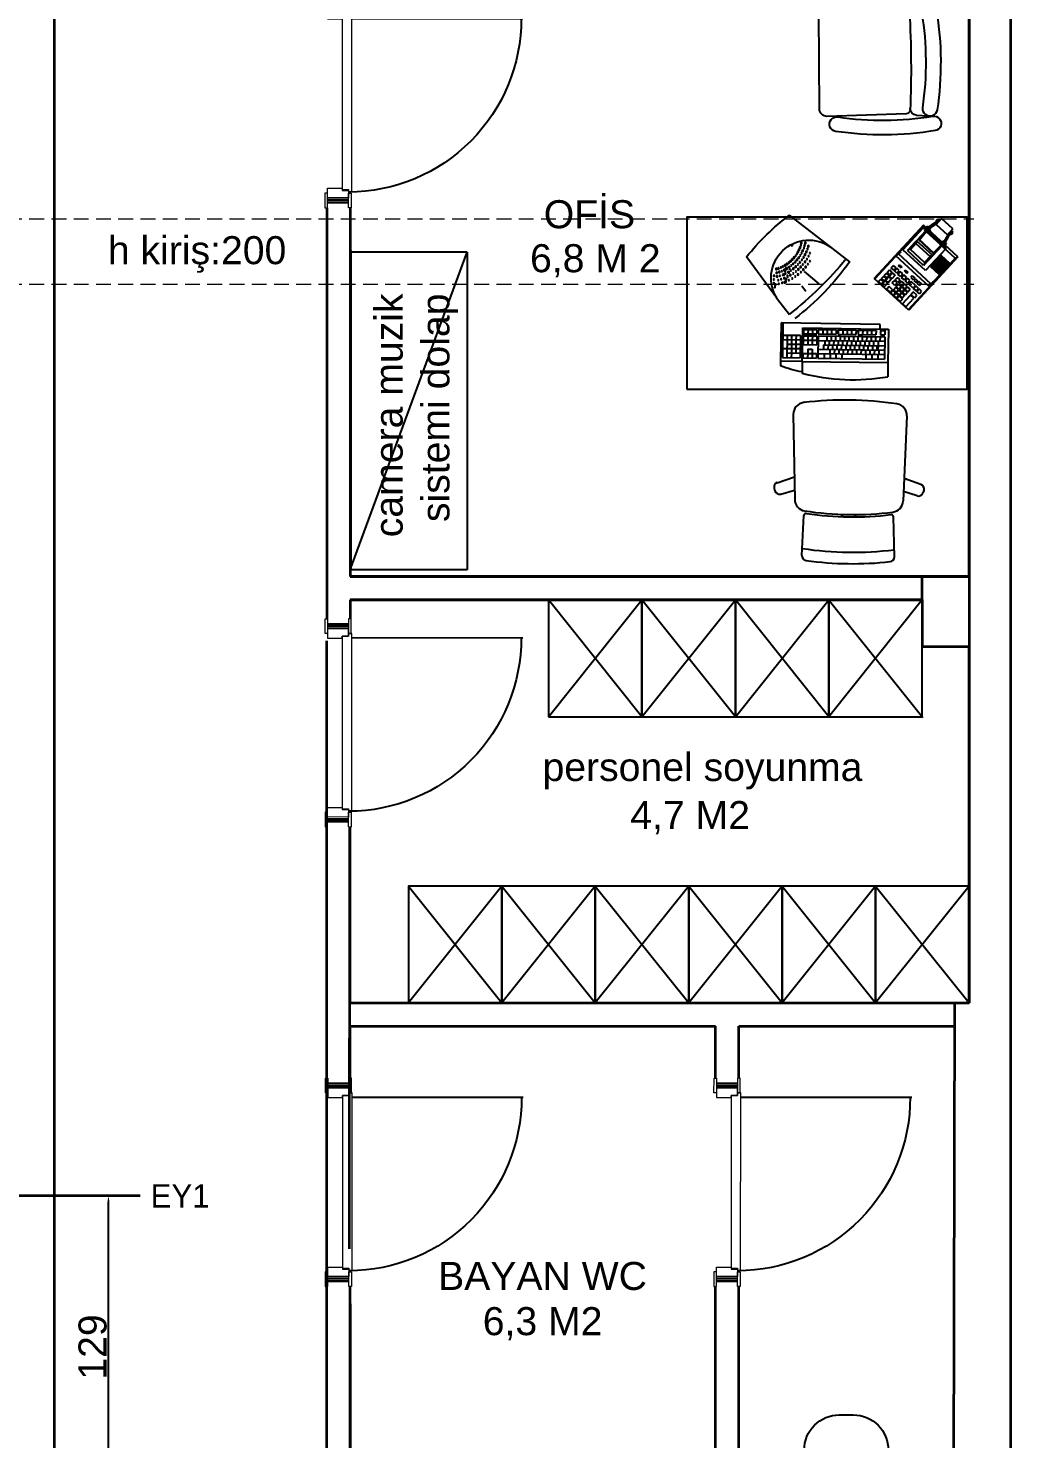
# Model space of a CAD drawing. Header units: millimetres. Extents: x 30084 to 42641, y -1284 to 1636.
# Drawn here: x 36261 to 36681, y -264 to 339 of the extents above; entities that cross this region are included whole.
import ezdxf
from ezdxf.enums import TextEntityAlignment as Align

# ---------------------------------------------------------------- set-up
doc = ezdxf.new("R2010")
doc.units = ezdxf.units.MM
for name, pattern in [('CENTER2', [28.575, 19.05, -3.175, 3.175, -3.175]), ('DASHED', [19.05, 12.7, -6.35]), ('DASHED2', [9.525, 6.35, -3.175])]:
    doc.linetypes.add(name, pattern=pattern)
for name, color, linetype, lineweight in [('1-kutu profil', 5, 'Continuous', 0), ('b_mob kesit', 14, 'Continuous', 30), ('ELK', 1, 'Continuous', 35), ('no3_duvar mevcut', 4, 'Continuous', 35), ('no3_kiriş izdüşüm', 172, 'DASHED', 15), ('T_alcipan', 32, 'Continuous', 15), ('t_görünüş', 45, 'Continuous', 25), ('t_tarama', 252, 'Continuous', 25), ('t_tefris', 38, 'Continuous', 25), ('t_tefris ince', 34, 'Continuous', 15), ('t_ölçü', 40, 'Continuous', 25)]:
    doc.layers.add(name, color=color, linetype=linetype, lineweight=lineweight)
doc.layers.add('t_tefriş', color=206, linetype='Continuous')
doc.layers.add('TEMEL', color=2, linetype='Continuous')
doc.layers.add('Y-MEVCUT AGACLAR', color=251, linetype='CENTER2', lineweight=15, plot=False)
doc.styles.add('20', font='GOTHIC.TTF', dxfattribs={"height": 10})
doc.styles.get("Standard").update_dxf_attribs({"font": 'arial.ttf'})
doc.dimstyles.new('ISO-25', dxfattribs={"dimtxt": 12, "dimasz": 2.5, "dimexe": 1.25, "dimexo": 0.625, "dimtad": 1, "dimdec": 0, "dimtxsty": 'Standard', "dimcen": 2.5, "dimadec": 0, "dimazin": 0, "dimtfac": 1, "dimtdec": 0, "dimtmove": 0, "dimatfit": 3, "dimfxl": 1, "dimarcsym": 0})

# ---------------------------------------------------------------- blocks, each defined once
blk = doc.blocks.new('llllll')
at = {"layer": 'b_mob kesit'}
for p, q in [((7243.72, -4371.36), (7234.82, -4366.8)), ((7243.17, -4372.43), (7234.27, -4367.87)), ((7200.82, -4454.96), (7191.92, -4450.39)), ((7201.37, -4453.89), (7192.47, -4449.32))]:
    blk.add_line(p, q, dxfattribs=at)
at = {"layer": 'T_alcipan'}
blk.add_line((7201.37, -4453.89), (7192.47, -4449.32), dxfattribs=at)
at = {"layer": 't_tarama'}
blk.add_line((7205.1, -4449.9), (7277.48, -4487.04), dxfattribs=at)
blk.add_arc((7203.73, -4448.86), 82.29, 332.62671, 62.70128, dxfattribs=at)
at = {"layer": 't_tefris ince'}
for points in [[(7232.79, -4370.76), (7231.72, -4370.21), (7234.92, -4363.98), (7235.99, -4364.53)], [(7241.69, -4375.32), (7242.75, -4375.87), (7245.95, -4369.64), (7244.88, -4369.1)], [(7193.95, -4446.43), (7192.88, -4445.88), (7189.69, -4452.11), (7190.76, -4452.66)], [(7202.85, -4451), (7203.92, -4451.55), (7200.72, -4457.77), (7199.65, -4457.23)]]:
    blk.add_lwpolyline(points, close=True, dxfattribs=at)
for points in [[(7233.82, -4368.76), (7231.76, -4372.76), (7237.99, -4375.96), (7238.45, -4375.07), (7241.12, -4376.44), (7242.71, -4373.32), (7233.82, -4368.76)], [(7204.18, -4451.68), (7202.85, -4451), (7203.42, -4449.89), (7200.75, -4448.52), (7238.26, -4375.42)], [(7237.9, -4376.13), (7238.26, -4375.42), (7240.93, -4376.79), (7241.39, -4375.9), (7242.72, -4376.59), (7204.18, -4451.68), (7204.18, -4451.68)], [(7192.93, -4448.43), (7194.98, -4444.43), (7201.21, -4447.63), (7200.75, -4448.52), (7203.42, -4449.89), (7201.82, -4453), (7192.93, -4448.43)]]:
    blk.add_lwpolyline(points, dxfattribs=at)
blk = doc.blocks.new('A$C4380156F')
for p, q in [((85.7, 195), (74.2, 200)), ((74.2, 200), (74.2, 0)), ((74.2, 200), (384.7, 200)), ((79.9, 197.5), (384.7, 197.5)), ((85.7, 195), (85.7, 106)), ((85.7, 195), (120.4, 195)), ((114.3, 197.5), (180.3, 197.5)), ((116.8, 195.6), (114.3, 197.5)), ((116, 196.2), (119, 196.2)), ((119.8, 195.6), (117.3, 197.5)), ((117.6, 194), (117.6, 143)), ((120.6, 194), (120.6, 143)), ((123.8, 195.6), (121.3, 197.5)), ((123, 196.2), (126, 196.2)), ((126.8, 195.6), (124.3, 197.5)), ((124.4, 195), (127.4, 195)), ((124.6, 194), (124.6, 143)), ((127.6, 194), (127.6, 143)), ((130.8, 195.6), (128.3, 197.5)), ((130, 196.2), (133, 196.2)), ((133.8, 195.6), (131.3, 197.5)), ((131.4, 195), (134.4, 195)), ((131.6, 194), (131.6, 143)), ((134.6, 194), (134.6, 143)), ((137.8, 195.6), (135.3, 197.5)), ((137, 196.2), (140, 196.2)), ((140.8, 195.6), (138.3, 197.5)), ((138.4, 195), (141.4, 195)), ((138.6, 194), (138.6, 143)), ((141.6, 194), (141.6, 143)), ((144.8, 195.6), (142.3, 197.5)), ((144, 196.2), (147, 196.2)), ((147.8, 195.6), (145.3, 197.5)), ((145.4, 195), (148.4, 195)), ((145.6, 194), (145.6, 143)), ((148.6, 194), (148.6, 143)), ((151.8, 195.6), (149.3, 197.5)), ((151, 196.2), (154, 196.2)), ((154.8, 195.6), (152.3, 197.5)), ((152.4, 195), (155.4, 195)), ((152.6, 194), (152.6, 143)), ((155.6, 194), (155.6, 143)), ((158.8, 195.6), (156.3, 197.5)), ((158, 196.2), (161, 196.2)), ((161.8, 195.6), (159.3, 197.5)), ((159.4, 195), (162.4, 195)), ((159.6, 194), (159.6, 143)), ((162.6, 194), (162.6, 143)), ((165.8, 195.6), (163.3, 197.5)), ((165, 196.2), (168, 196.2)), ((168.8, 195.6), (166.3, 197.5)), ((166.4, 195), (169.4, 195)), ((166.6, 194), (166.6, 143)), ((169.6, 194), (169.6, 143)), ((172.8, 195.6), (170.3, 197.5)), ((172, 196.2), (175, 196.2)), ((175.8, 195.6), (173.3, 197.5)), ((173.4, 195), (176.4, 195)), ((173.6, 194), (173.6, 143)), ((176.6, 194), (176.6, 143)), ((179.8, 195.6), (177.3, 197.5)), ((179, 196.2), (182, 196.2)), ((182.8, 195.6), (180.3, 197.5)), ((180.4, 195), (223.7, 195)), ((180.6, 194), (180.6, 143)), ((183.6, 194), (183.6, 143)), ((223.7, 195), (220.6, 197.5)), ((223.7, 195), (236.7, 195)), ((236.7, 195), (250.7, 197.5)), ((236.7, 195), (236.7, 5)), ((250.7, 197.5), (250.7, 2.5)), ((287.3, 185.5), (287.3, 170.5)), ((302.1, 185.3), (287.3, 185.3)), ((302.1, 185.5), (302.1, 170.5)), ((328.7, 181.5), (313.9, 181.5)), ((313.9, 181.5), (313.9, 161.5)), ((328.7, 181.5), (328.7, 161.5)), ((381.9, 181.5), (331.6, 181.5)), ((331.6, 181.5), (331.6, 161.5)), ((381.9, 181.5), (381.9, 161.5)), ((384.7, 200), (384.7, 0)), ((74.2, 126.3), (66.9, 126.3)), ((66.9, 119.3), (66.9, 126.3)), ((71.2, 119.3), (71.2, 126.3)), ((79.9, 138.3), (79.9, 6.3)), ((85.7, 138.3), (79.9, 138.3)), ((85.7, 138.3), (210.7, 138.3)), ((117.6, 143), (120.6, 143)), ((124.6, 143), (127.6, 143)), ((131.6, 143), (134.6, 143)), ((138.6, 143), (141.6, 143)), ((145.6, 143), (148.6, 143)), ((152.6, 143), (155.6, 143)), ((159.6, 143), (162.6, 143)), ((166.6, 143), (169.6, 143)), ((173.6, 143), (176.6, 143)), ((180.6, 143), (183.6, 143)), ((210.7, 138.3), (210.7, 6.3)), ((266.1, 162.5), (276.1, 162.5)), ((266.1, 147.5), (266.1, 162.5)), ((266.1, 147.5), (276.1, 147.5)), ((266.1, 144.5), (276.1, 144.5)), ((266.1, 129.5), (266.1, 144.5)), ((266.1, 129.5), (276.1, 129.5)), ((266.1, 126.5), (276.1, 126.5)), ((266.1, 111.5), (266.1, 126.5)), ((276.1, 147.5), (276.1, 162.5)), ((276.1, 129.5), (276.1, 144.5)), ((276.1, 111.5), (276.1, 126.5)), ((302.1, 170.5), (287.3, 170.5)), ((302.1, 167.5), (287.3, 167.5)), ((287.3, 167.5), (287.3, 152.5)), ((302.1, 152.5), (287.3, 152.5)), ((302.1, 149.5), (287.3, 149.5)), ((287.3, 149.5), (287.3, 124.9)), ((302.1, 124.9), (287.3, 124.9)), ((302.1, 167.5), (302.1, 152.5)), ((302.1, 149.5), (302.1, 124.9)), ((328.7, 161.5), (313.9, 161.5)), ((328.7, 143.5), (313.9, 143.5)), ((313.9, 143.5), (313.9, 128.5)), ((328.7, 128.5), (313.9, 128.5)), ((328.7, 125.5), (313.9, 125.5)), ((313.9, 125.5), (313.9, 110.5)), ((328.7, 143.5), (328.7, 128.5)), ((328.7, 125.5), (328.7, 110.5)), ((381.9, 161.5), (331.6, 161.5)), ((331.6, 143.5), (331.6, 128.5)), ((346.4, 143.5), (331.6, 143.5)), ((346.4, 128.5), (331.6, 128.5)), ((346.4, 125.5), (331.6, 125.5)), ((331.6, 125.5), (331.6, 110.5)), ((346.4, 143.5), (346.4, 128.5)), ((346.4, 125.5), (346.4, 110.5)), ((349.4, 143.5), (349.4, 128.5)), ((364.1, 143.5), (349.4, 143.5)), ((364.1, 128.5), (349.4, 128.5)), ((364.1, 125.5), (349.4, 125.5)), ((349.4, 125.5), (349.4, 110.5)), ((364.1, 143.5), (364.1, 128.5)), ((364.1, 125.5), (364.1, 110.5)), ((367.1, 148.5), (381.9, 148.5)), ((367.1, 148.5), (367.1, 128.5)), ((381.9, 128.5), (367.1, 128.5)), ((381.9, 125.5), (367.1, 125.5)), ((367.1, 125.5), (367.1, 110.5)), ((381.9, 148.5), (381.9, 128.5)), ((381.9, 125.5), (381.9, 110.5)), ((0, 103.3), (0, 37.3)), ((0, 103.3), (17.7, 103.3)), ((31.9, 111.3), (9.2, 111.3)), ((9.2, 105.3), (9.2, 111.3)), ((32.6, 105.3), (9.2, 105.3)), ((11.7, 103.3), (11.7, 105.3)), ((14.7, 114.8), (22.6, 114.8)), ((14.7, 113.3), (14.7, 114.8)), ((14.7, 113.3), (22.6, 113.3)), ((35.3, 103.3), (17.7, 103.3)), ((20.6, 113.3), (20.6, 111.3)), ((22.6, 114.8), (25.5, 111.3)), ((22.6, 113.3), (22.6, 111.3)), ((23.7, 103.3), (23.7, 105.3)), ((66.2, 119.3), (31.9, 111.3)), ((66.9, 113.3), (32.6, 105.3)), ((35.3, 37.3), (35.3, 103.3)), ((74.2, 119.3), (66.2, 119.3)), ((74.2, 113.3), (66.9, 113.3)), ((66.9, 106.3), (66.9, 113.3)), ((74.2, 106.3), (66.9, 106.3)), ((71.2, 106.3), (71.2, 113.3)), ((82.8, 28.3), (82.8, 112.3)), ((85.7, 117.3), (83, 112.6)), ((85.7, 117.3), (200.7, 117.3)), ((85.7, 114.3), (85.7, 26.3)), ((131.7, 111.3), (85.7, 114.3)), ((131.7, 117.3), (131.7, 23.3)), ((133.7, 117.3), (133.7, 23.3)), ((143.1, 117.3), (143.1, 23.3)), ((146.7, 115.3), (143.2, 117.3)), ((153.7, 117.3), (146.7, 115.3)), ((146.7, 111.3), (146.7, 115.3)), ((153.7, 111.3), (146.7, 111.3)), ((153.7, 117.3), (188.7, 114.3)), ((153.7, 117.3), (153.7, 111.3)), ((153.7, 111.3), (188.7, 111.3)), ((153.7, 29.3), (153.7, 111.3)), ((188.7, 114.3), (200.7, 117.3)), ((188.7, 111.3), (188.7, 114.3)), ((188.7, 111.3), (188.7, 29.3)), ((200.7, 117.3), (200.7, 23.3)), ((266.1, 111.5), (276.1, 111.5)), ((268.6, 72.5), (268.6, 87.5)), ((268.6, 87.5), (273.6, 87.5)), ((273.6, 72.5), (268.6, 72.5)), ((269.3, 76.7), (269.3, 86.7)), ((269.3, 86.7), (272.8, 86.7)), ((272.8, 76.7), (269.3, 76.7)), ((272.8, 86.7), (272.8, 76.7)), ((273.6, 87.5), (273.6, 72.5)), ((302.1, 117.9), (287.3, 117.9)), ((287.3, 117.9), (287.3, 102.9)), ((302.1, 102.9), (287.3, 102.9)), ((302.1, 97.1), (287.3, 97.1)), ((287.3, 97.1), (287.3, 82.1)), ((302.1, 82.1), (287.3, 82.1)), ((302.1, 76.3), (287.3, 76.3)), ((287.3, 76.3), (287.3, 61.3)), ((302.1, 61.3), (287.3, 61.3)), ((302.1, 117.9), (302.1, 102.9)), ((302.1, 97.1), (302.1, 82.1)), ((302.1, 76.3), (302.1, 61.3)), ((328.7, 110.5), (313.9, 110.5)), ((328.7, 107.5), (313.9, 107.5)), ((328.7, 107.5), (313.9, 107.5)), ((313.9, 107.5), (313.9, 92.5)), ((328.7, 92.5), (313.9, 92.5)), ((328.7, 92.5), (313.9, 92.5)), ((328.7, 84.5), (313.9, 84.5)), ((313.9, 84.5), (313.9, 69.5)), ((328.7, 69.5), (313.9, 69.5)), ((328.7, 107.5), (328.7, 92.5)), ((328.7, 84.5), (328.7, 69.5)), ((346.4, 110.5), (331.6, 110.5)), ((346.4, 107.5), (331.6, 107.5)), ((331.6, 107.5), (331.6, 92.5)), ((346.4, 92.5), (331.6, 92.5)), ((346.4, 84.5), (331.6, 84.5)), ((331.6, 84.5), (331.6, 69.5)), ((346.4, 69.5), (331.6, 69.5)), ((346.4, 107.5), (346.4, 92.5)), ((346.4, 84.5), (346.4, 69.5)), ((364.1, 110.5), (349.4, 110.5)), ((364.1, 107.5), (349.4, 107.5)), ((349.4, 107.5), (349.4, 92.5)), ((364.1, 92.5), (349.4, 92.5)), ((364.1, 107.5), (364.1, 92.5)), ((381.9, 110.5), (367.1, 110.5)), ((381.9, 107.5), (367.1, 107.5)), ((367.1, 107.5), (367.1, 92.5)), ((381.9, 92.5), (367.1, 92.5)), ((381.9, 89.5), (367.1, 89.5)), ((367.1, 89.5), (367.1, 69.5)), ((367.1, 69.5), (381.9, 69.5)), ((381.9, 107.5), (381.9, 92.5)), ((381.9, 89.5), (381.9, 69.5)), ((0, 37.3), (17.7, 37.3)), ((32.6, 35.3), (9.2, 35.3)), ((9.2, 35.3), (9.2, 29.3)), ((31.9, 29.3), (9.2, 29.3)), ((11.7, 37.3), (11.7, 35.3)), ((14.7, 27.3), (22.6, 27.3)), ((14.7, 27.3), (14.7, 25.8)), ((14.7, 25.8), (22.6, 25.8)), ((35.3, 37.3), (17.7, 37.3)), ((20.6, 27.3), (20.6, 29.3)), ((22.6, 25.8), (25.5, 29.3)), ((22.6, 27.3), (22.6, 29.3)), ((23.7, 37.3), (23.7, 35.3)), ((66.2, 21.3), (31.9, 29.3)), ((66.9, 27.3), (32.6, 35.3)), ((74.2, 21.3), (66.2, 21.3)), ((66.9, 34.3), (66.9, 27.3)), ((74.2, 34.3), (66.9, 34.3)), ((74.2, 27.3), (66.9, 27.3)), ((66.9, 21.3), (66.9, 14.3)), ((74.2, 14.3), (66.9, 14.3)), ((71.2, 34.3), (71.2, 27.3)), ((71.2, 21.3), (71.2, 14.3)), ((85.7, 16.3), (74.2, 11.3)), ((85.7, 6.3), (79.9, 6.3)), ((79.9, 2.5), (384.7, 2.5)), ((85.7, 23.3), (83, 27.9)), ((131.7, 29.3), (85.7, 26.3)), ((85.7, 23.3), (200.7, 23.3)), ((85.7, 23.3), (85.7, 16.3)), ((85.7, 6.3), (210.7, 6.3)), ((146.7, 25.3), (143.2, 23.3)), ((153.7, 29.3), (146.7, 29.3)), ((146.7, 29.3), (146.7, 25.3)), ((153.7, 23.3), (146.7, 25.3)), ((153.7, 23.3), (153.7, 29.3)), ((153.7, 29.3), (188.7, 29.3)), ((153.7, 23.3), (188.7, 26.3)), ((188.7, 29.3), (188.7, 26.3)), ((188.7, 26.3), (200.7, 23.3)), ((223.7, 5), (236.7, 5)), ((236.7, 5), (250.7, 2.5)), ((268.6, 38.5), (268.6, 53.5)), ((268.6, 53.5), (273.6, 53.5)), ((273.6, 38.5), (268.6, 38.5)), ((269.3, 42.7), (269.3, 52.7)), ((269.3, 52.7), (272.8, 52.7)), ((272.8, 42.7), (269.3, 42.7)), ((272.8, 52.7), (272.8, 42.7)), ((273.6, 53.5), (273.6, 38.5)), ((302.1, 55.5), (287.3, 55.5)), ((287.3, 55.5), (287.3, 40.5)), ((302.1, 40.5), (287.3, 40.5)), ((302.1, 37.5), (287.3, 37.5)), ((287.3, 37.5), (287.3, 22.5)), ((302.1, 22.5), (287.3, 22.5)), ((302.1, 55.5), (302.1, 40.5)), ((302.1, 37.5), (302.1, 22.5)), ((313.9, 55.5), (334.6, 55.5)), ((313.9, 55.5), (313.9, 40.5)), ((313.9, 40.5), (334.6, 40.5)), ((328.7, 37.5), (313.9, 37.5)), ((313.9, 37.5), (313.9, 22.5)), ((328.7, 22.5), (313.9, 22.5)), ((328.7, 37.5), (328.7, 22.5)), ((346.4, 37.5), (331.6, 37.5)), ((331.6, 37.5), (331.6, 22.5)), ((346.4, 22.5), (331.6, 22.5)), ((334.6, 40.5), (334.6, 55.5)), ((337.6, 40.5), (337.6, 55.5)), ((337.6, 55.5), (358.2, 55.5)), ((337.6, 40.5), (358.2, 40.5)), ((346.4, 37.5), (346.4, 22.5)), ((364.1, 37.5), (349.4, 37.5)), ((349.4, 37.5), (349.4, 22.5)), ((364.1, 22.5), (349.4, 22.5)), ((358.2, 40.5), (358.2, 55.5)), ((361.2, 40.5), (361.2, 55.5)), ((361.2, 55.5), (381.9, 55.5)), ((361.2, 40.5), (381.9, 40.5)), ((364.1, 37.5), (364.1, 22.5)), ((381.9, 37.5), (367.1, 37.5)), ((367.1, 37.5), (367.1, 22.5)), ((381.9, 22.5), (367.1, 22.5)), ((381.9, 55.5), (381.9, 40.5)), ((381.9, 37.5), (381.9, 22.5)), ((74.2, 0), (384.7, 0))]:
    blk.add_line(p, q)
for centre, radius, start, end in [((115.6, 194), 2, 0, 53.1301), ((118.6, 194), 2, 0, 52.90993), ((122.6, 194), 2, 0, 53.1301), ((125.6, 194), 2, 0, 52.90993), ((129.6, 194), 2, 0, 53.1301), ((132.6, 194), 2, 0, 52.90993), ((136.6, 194), 2, 0, 53.1301), ((139.6, 194), 2, 0, 52.90993), ((143.6, 194), 2, 0, 53.1301), ((146.6, 194), 2, 0, 52.90993), ((150.6, 194), 2, 0, 53.1301), ((153.6, 194), 2, 0, 52.90993), ((157.6, 194), 2, 0, 53.1301), ((160.6, 194), 2, 0, 52.90993), ((164.6, 194), 2, 0, 53.1301), ((167.6, 194), 2, 0, 52.90993), ((171.6, 194), 2, 0, 53.1301), ((174.6, 194), 2, 0, 52.90993), ((178.6, 194), 2, 0, 53.1301), ((181.6, 194), 2, 0, 52.90993), ((85.8, 110.9), 3.32, 92.95298, 156.69599), ((85.8, 29.6), 3.32, 203.30401, 267.04702)]:
    blk.add_arc(centre, radius, start, end)
blk = doc.blocks.new('A$C270B2AB9')
at = {"color": 162, "rotation": 45}
blk.add_blockref('A$C4380156F', (89, -26.3), dxfattribs=at)
blk = doc.blocks.new('hjhjksas')
at = {"layer": 't_tefris', "extrusion": (0, 0, -1)}
for p, q in [((-27416.24, -6667.18), (-27418.82, -6674.51)), ((-27416.24, -6667.18), (-27418.82, -6674.51)), ((-27411.41, -6668.75), (-27413.16, -6674.62)), ((-27411.41, -6668.75), (-27413.16, -6674.62)), ((-27445.56, -6673.69), (-27409.14, -6674.81)), ((-27445.56, -6673.69), (-27409.14, -6674.81)), ((-27385.2, -6678.22), (-27402.37, -6678.81)), ((-27402.03, -6695), (-27403.03, -6695)), ((-27402.03, -6695), (-27403.03, -6695)), ((-27402.03, -6701), (-27403.03, -6701)), ((-27402.03, -6701), (-27403.03, -6701)), ((-27402.02, -6695.3), (-27403.02, -6695.3)), ((-27402.02, -6695.3), (-27403.02, -6695.3)), ((-27402.02, -6700.7), (-27403.02, -6700.7)), ((-27402.02, -6700.7), (-27403.02, -6700.7)), ((-27385.2, -6717.77), (-27402.37, -6717.18)), ((-27445.56, -6722.3), (-27409.14, -6721.18)), ((-27445.56, -6722.3), (-27409.14, -6721.18)), ((-27416.24, -6728.75), (-27418.8, -6721.48)), ((-27418.45, -6722.47), (-27418.8, -6721.48)), ((-27416.24, -6728.75), (-27418.8, -6721.48)), ((-27418.45, -6722.47), (-27418.8, -6721.48)), ((-27411.41, -6727.18), (-27413.16, -6721.31)), ((-27411.41, -6727.18), (-27413.16, -6721.31))]:
    blk.add_line(p, q, dxfattribs=at)
for centre, radius, start, end in [((27414.36, -6667.84), 2, 19.35633, 107.0092), ((27414.36, -6667.84), 2, 19.35633, 107.0092), ((27423.57, -6697.96), 33.5, 107.0092, 108.9908), ((27423.57, -6697.96), 33.5, 107.0092, 108.9908), ((27413.32, -6668.18), 2, 108.9908, 196.64367), ((27413.32, -6668.18), 2, 108.9908, 196.64367), ((27445.72, -6678.69), 5, 7.60265, 91.7534), ((27445.72, -6678.69), 5, 7.60265, 91.7534), ((27409.29, -6679.8), 5, 91.7534, 171.84592), ((27409.29, -6679.8), 5, 91.7534, 171.84592), ((27301.31, -6697.96), 150.69, 352.37316, 7.60265), ((27301.31, -6697.96), 150.69, 352.37316, 7.60265), ((27423.57, -6697.96), 33.5, 35.0092, 35.89023), ((27423.57, -6697.96), 33.5, 35.0092, 35.89023), ((27536.25, -6698), 133.25, 171.84592, 188.15408), ((27536.25, -6698), 133.25, 171.84592, 188.15408), ((27402.23, -6679.8), 1, 352.26956, 81.84592), ((27402.23, -6679.8), 1, 352.26956, 81.84592), ((27536.25, -6698), 134.25, 172.26956, 187.73044), ((27536.25, -6698), 134.25, 172.26956, 187.73044), ((27529.75, -6698), 142.88, 172.1135, 187.8865), ((27385.09, -6680.22), 2, 86.84127, 172.99508), ((27529.75, -6698), 147.75, 172.99508, 187.00492), ((27445.71, -6717.3), 5, 268.2466, 352.37316), ((27445.71, -6717.3), 5, 268.2466, 352.37316), ((27409.29, -6716.19), 5, 188.15408, 268.2466), ((27409.29, -6716.19), 5, 188.15408, 268.2466), ((27402.23, -6716.19), 1, 278.15408, 7.73044), ((27402.23, -6716.19), 1, 278.15408, 7.73044), ((27385.09, -6715.77), 2, 187.00492, 273.15873), ((27414.36, -6728.09), 2, 252.9908, 340.64367), ((27414.13, -6727.89), 2.28, 230.19293, 337.82389), ((27413.32, -6727.75), 2, 163.35633, 251.0092), ((27413.32, -6727.75), 2, 163.35633, 251.0092)]:
    blk.add_arc(centre, radius, start, end, dxfattribs=at)
blk = doc.blocks.new('K-BKLEME')
for p, q in [((-29.29, 50.29), (-29.81, 56.61)), ((28.51, 50.38), (29.01, 56.7)), ((-28.62, 44.96), (-29.62, 3.17)), ((28.98, 3.25), (27.85, 45.04)), ((-25.67, -0.78), (25.04, -0.7))]:
    blk.add_line(p, q)
for points in [[(-29.92, 8.87, -0.077504), (-29.99, 59.05, 1), (-37.61, 60.23, 0.077504), (-37.53, 7.67, 1)], [(-25.49, 53.81, -0.077504), (24.69, 53.88, 1), (25.87, 61.5, 0.077504), (-26.69, 61.42, 1)], [(29.25, 8.96, 0.077504), (29.18, 59.14, -1), (36.79, 60.34, -0.077504), (36.87, 7.78, -1)]]:
    blk.add_lwpolyline(points, format="xyb", close=True)
for centre, radius, start, end in [((-25.92, 50.57), 3.39, 184.69448, 272.6484), ((-26.36, 44.9), 2.26, 92.71973, 178.61685), ((-0.25, -519.63), 567.43, 87.45146, 92.6484), ((25.13, 50.65), 3.39, 267.5228, 355.47671), ((25.59, 44.98), 2.26, 1.55435, 87.45146), ((-25.67, 3.17), 3.95, 180.0856, 270.0856), ((25.03, 3.25), 3.95, 270.0856, 0.0856)]:
    blk.add_arc(centre, radius, start, end)
blk = doc.blocks.new('*D173')
at = {"layer": 'Defpoints', "color": 0, "transparency": 16777216}
for p in [(36271.59, -160.37), (36294.86, -160.37), (36261.42, -289.74)]:
    blk.add_point(p, dxfattribs=at)
at = {"layer": 'no3_duvar mevcut', "color": 0, "linetype": 'Continuous', "lineweight": -2, "transparency": 16777216}
for p, q in [((36290.86, -160.37), (36296.11, -160.37)), ((36290.86, -289.74), (36296.11, -289.74))]:
    blk.add_line(p, q, dxfattribs=at)
at = {"layer": 'no3_duvar mevcut', "color": 0, "lineweight": -2, "transparency": 16777216}
blk.add_line((36294.86, -287.24), (36294.86, -162.87), dxfattribs=at)
at = {"layer": 'no3_duvar mevcut', "color": 0, "transparency": 16777216}
for points in [[(36294.45, -162.87), (36295.28, -162.87), (36294.86, -160.37)], [(36294.45, -287.24), (36295.28, -287.24), (36294.86, -289.74)]]:
    blk.add_solid(points, dxfattribs=at)
at = {"layer": 'no3_duvar mevcut', "color": 0, "transparency": 16777216, "insert": (36288.11, -225.06), "char_height": 12, "attachment_point": 5, "rotation": 90}
blk.add_mtext('129', dxfattribs=at)

msp = doc.modelspace()

# ---------------------------------------------------------------- linework, layer by layer
at = {"layer": 'ELK', "color": 1}
msp.add_line((36308.44, -160.37), (36248.44, -160.37), dxfattribs=at)
at = {"layer": 'no3_duvar mevcut'}
for p, q in [((36681.12, -517.19), (36681.12, 580.35)), ((36663.23, 104.7), (36663.23, 558.7)), ((36663.23, 558.7), (36663.23, -77.8)), ((36271.59, 453.15), (36271.59, -329.15)), ((36388.37, 262.53), (36388.37, 86.66)), ((36398.38, 262.53), (36398.32, 104.7)), ((36663.23, 104.7), (36398.31, 104.7)), ((36398.32, 104.7), (36663.23, 104.7)), ((36643.23, 94.7), (36643.23, 104.7)), ((36643.23, 104.7), (36663.23, 104.7)), ((36398.31, 94.7), (36398.3, 86.66)), ((36643.23, 94.7), (36398.31, 94.7)), ((36643.23, 94.7), (36643.23, 74.7)), ((36388.18, 77.23), (36388.18, -215.17)), ((36643.23, 74.7), (36663.23, 74.7)), ((36663.23, -77.8), (36663.23, 74.7)), ((36398.03, -2.49), (36397.96, -182.97)), ((36398.21, -2.49), (36398.13, -77.8)), ((36398, -77.8), (36656.96, -77.8)), ((36398.13, -77.8), (36663.23, -77.8)), ((36656.96, -77.8), (36656.52, -329.15)), ((36656.96, -77.8), (36663.23, -77.8)), ((36398.23, -87.8), (36550.23, -87.8)), ((36398.33, -110), (36398.31, -87.8)), ((36550.23, -87.8), (36554.67, -87.8)), ((36554.67, -109.99), (36554.67, -87.8)), ((36564.67, -87.8), (36656.87, -87.8)), ((36564.67, -110), (36564.67, -87.8)), ((36554.67, -192.85), (36554.67, -192.77)), ((36564.67, -192.85), (36564.67, -192.77)), ((36388.23, -199.15), (36388.23, -329.15)), ((36398.31, -329.15), (36398.31, -199.15)), ((36554.67, -329.15), (36554.67, -199.15)), ((36564.67, -329.15), (36564.67, -199.15)), ((36398.31, -206.63), (36398.31, -329.15))]:
    msp.add_line(p, q, dxfattribs=at)
for points in [[(35825.73, -523.15), (36271.59, -523.15), (36271.59, -517.19), (36681.12, -517.19), (36681.12, 580.35), (36681.12, 965.85), (35921.73, 965.85), (35921.73, 357.61), (35974.73, 357.61), (35974.73, 177.85), (35965.73, 177.85), (35965.73, -50.15), (35925.73, -50.15), (35925.73, -201.15), (35825.73, -201.15), (35825.73, -523.15)], [(36398.31, 104.7), (36663.23, 104.7)], [(36398.31, 94.7), (36643.23, 94.7)]]:
    msp.add_lwpolyline(points, dxfattribs=at)
at = {"layer": 'no3_kiriş izdüşüm', "linetype": 'DASHED2'}
for points in [[(35984.73, 257.85), (36665.33, 257.85)], [(35984.73, 229.85), (36665.33, 229.85)]]:
    msp.add_lwpolyline(points, dxfattribs=at)
at = {"layer": 't_görünüş'}
for p, q in [((36483.23, 44.7), (36523.23, 94.7)), ((36523.23, 44.7), (36483.23, 94.7)), ((36523.23, 44.7), (36563.23, 94.7)), ((36563.23, 44.7), (36523.23, 94.7)), ((36563.23, 44.7), (36603.23, 94.7)), ((36603.23, 44.7), (36563.23, 94.7)), ((36643.23, 94.7), (36603.23, 44.7)), ((36603.51, 94.35), (36643.51, 44.35)), ((36463.23, -27.8), (36423.23, -77.8)), ((36423.23, -27.8), (36463.23, -77.8)), ((36503.23, -27.8), (36463.23, -77.8)), ((36463.23, -27.8), (36503.23, -77.8)), ((36543.23, -27.8), (36503.23, -77.8)), ((36503.23, -27.8), (36543.23, -77.8)), ((36583.23, -27.8), (36543.23, -77.8)), ((36543.23, -27.8), (36583.23, -77.8)), ((36623.23, -27.8), (36583.23, -77.8)), ((36583.23, -27.8), (36623.23, -77.8)), ((36663.23, -27.8), (36623.23, -77.8)), ((36623.23, -27.8), (36663.23, -77.8))]:
    msp.add_line(p, q, dxfattribs=at)
for points in [[(36483.23, 44.7), (36523.23, 44.7), (36523.23, 94.7), (36483.23, 94.7)], [(36523.23, 44.7), (36563.23, 44.7), (36563.23, 94.7), (36523.23, 94.7)], [(36563.23, 44.7), (36603.23, 44.7), (36603.23, 94.7), (36563.23, 94.7)], [(36643.23, 94.7), (36603.23, 94.7), (36603.23, 44.7), (36643.23, 44.7)], [(36463.23, -27.8), (36423.23, -27.8), (36423.23, -77.8), (36463.23, -77.8)], [(36503.23, -27.8), (36463.23, -27.8), (36463.23, -77.8), (36503.23, -77.8)], [(36543.23, -27.8), (36503.23, -27.8), (36503.23, -77.8), (36543.23, -77.8)], [(36583.23, -27.8), (36543.23, -27.8), (36543.23, -77.8), (36583.23, -77.8)], [(36623.23, -27.8), (36583.23, -27.8), (36583.23, -77.8), (36623.23, -77.8)], [(36663.23, -27.8), (36623.23, -27.8), (36623.23, -77.8), (36663.23, -77.8)]]:
    msp.add_lwpolyline(points, close=True, dxfattribs=at)
msp.add_lwpolyline([(36592.67, -314.15), (36592.67, -269.15, -0.414214), (36607.67, -254.15), (36613.67, -254.15, -0.414214), (36628.67, -269.15), (36628.67, -314.15)], format="xyb", close=True, dxfattribs=at)
at = {"layer": 't_tefris', "extrusion": (0, 0, -1)}
for p, q in [((36612.17, 239.46), (36586.36, 259.39)), ((36580.96, 223.87), (36568.01, 241.53)), ((36592.6, 235.24), (36598.93, 229.98)), ((36581.28, 223.39), (36586.36, 216.92)), ((36591.66, 229.13), (36593.36, 226.8)), ((36582.76, 213.23), (36582.54, 196.93)), ((36625.26, 212.64), (36582.76, 213.23)), ((36583.56, 213.22), (36583.36, 198.4)), ((36625.23, 210.64), (36625.26, 212.64)), ((36591.06, 205.9), (36583.46, 206)), ((36591.09, 207.79), (36583.49, 207.9)), ((36585.36, 205.97), (36585.34, 204.07)), ((36585.39, 207.87), (36585.36, 205.97)), ((36587.26, 205.95), (36587.24, 204.05)), ((36587.29, 207.85), (36587.26, 205.95)), ((36589.16, 205.92), (36589.14, 204.02)), ((36589.19, 207.82), (36589.16, 205.92)), ((36591.06, 205.9), (36591.04, 204)), ((36591.09, 207.79), (36591.06, 205.9)), ((36591.84, 196.6), (36592.03, 211.1)), ((36592.03, 211.1), (36625.23, 210.64)), ((36592.34, 203.98), (36592.39, 207.78)), ((36592.36, 205.88), (36598.06, 205.8)), ((36592.39, 207.78), (36598.09, 207.7)), ((36592.4, 208.59), (36592.43, 210.49)), ((36592.43, 210.49), (36592.4, 208.59)), ((36592.4, 208.59), (36598.1, 208.52)), ((36592.43, 210.49), (36598.13, 210.42)), ((36594.26, 205.85), (36594.24, 203.95)), ((36594.29, 207.75), (36594.26, 205.85)), ((36594.33, 210.47), (36594.3, 208.57)), ((36596.16, 205.83), (36596.14, 203.93)), ((36596.19, 207.72), (36596.16, 205.83)), ((36596.23, 210.44), (36596.2, 208.54)), ((36598.09, 207.7), (36598.04, 203.9)), ((36598.13, 210.42), (36598.1, 208.52)), ((36598.69, 207.69), (36598.56, 198.19)), ((36598.66, 205.79), (36627.16, 205.4)), ((36598.69, 207.69), (36627.19, 207.3)), ((36598.73, 210.41), (36598.7, 208.51)), ((36598.7, 208.51), (36606.3, 208.4)), ((36598.73, 210.41), (36606.32, 210.3)), ((36600.63, 210.38), (36600.6, 208.48)), ((36601.51, 205.75), (36601.49, 203.85)), ((36602.46, 205.74), (36602.49, 207.64)), ((36602.53, 210.36), (36602.5, 208.46)), ((36603.41, 205.73), (36603.39, 203.83)), ((36604.36, 205.71), (36604.39, 207.61)), ((36604.42, 210.33), (36604.4, 208.43)), ((36605.31, 205.7), (36605.29, 203.8)), ((36606.26, 205.69), (36606.29, 207.59)), ((36606.32, 210.3), (36606.3, 208.4)), ((36607.21, 205.67), (36607.19, 203.77)), ((36607.28, 210.27), (36607.25, 208.37)), ((36607.25, 208.37), (36614.85, 208.27)), ((36607.28, 210.27), (36614.87, 210.17)), ((36608.16, 205.66), (36608.19, 207.56)), ((36609.11, 205.65), (36609.08, 203.75)), ((36609.18, 210.25), (36609.15, 208.35)), ((36610.06, 205.63), (36610.09, 207.53)), ((36611.01, 205.62), (36610.98, 203.72)), ((36611.08, 210.22), (36611.05, 208.32)), ((36611.96, 205.61), (36611.99, 207.51)), ((36612.91, 205.59), (36612.88, 203.7)), ((36612.97, 210.19), (36612.95, 208.29)), ((36613.86, 205.58), (36613.89, 207.48)), ((36614.81, 205.57), (36614.78, 203.67)), ((36614.87, 210.17), (36614.85, 208.27)), ((36615.76, 205.56), (36615.79, 207.46)), ((36615.82, 210.17), (36615.8, 208.27)), ((36615.8, 208.27), (36623.4, 208.17)), ((36615.82, 210.17), (36623.42, 210.07)), ((36616.71, 205.54), (36616.68, 203.64)), ((36617.66, 205.53), (36617.69, 207.43)), ((36617.72, 210.15), (36617.7, 208.25)), ((36618.61, 205.52), (36618.58, 203.62)), ((36619.56, 205.5), (36619.59, 207.4)), ((36619.62, 210.12), (36619.6, 208.22)), ((36620.51, 205.49), (36620.48, 203.59)), ((36621.46, 205.48), (36621.49, 207.38)), ((36621.52, 210.09), (36621.5, 208.19)), ((36622.41, 205.46), (36622.38, 203.56)), ((36623.36, 205.45), (36623.39, 207.35)), ((36623.42, 210.07), (36623.4, 208.17)), ((36624.31, 205.44), (36624.28, 203.54)), ((36624.31, 205.44), (36624.28, 203.54)), ((36625.23, 210.64), (36628.73, 210.6)), ((36625.26, 205.43), (36625.29, 207.32)), ((36625.32, 210.04), (36625.3, 208.14)), ((36625.3, 208.14), (36627.2, 208.12)), ((36625.32, 210.04), (36627.22, 210.02)), ((36627.19, 207.3), (36627.05, 197.8)), ((36627.22, 210.02), (36627.2, 208.12)), ((36628.73, 210.6), (36628.53, 196.1)), ((36591.01, 202.1), (36583.41, 202.2)), ((36585.28, 200.27), (36585.26, 198.37)), ((36585.31, 202.17), (36585.28, 200.27)), ((36590.98, 200.2), (36585.28, 200.27)), ((36585.34, 204.07), (36585.31, 202.17)), ((36591.04, 204), (36585.34, 204.07)), ((36587.18, 200.25), (36587.16, 198.35)), ((36587.21, 202.15), (36587.18, 200.25)), ((36587.24, 204.05), (36587.21, 202.15)), ((36589.11, 202.12), (36589.08, 200.22)), ((36589.14, 204.02), (36589.11, 202.12)), ((36590.98, 200.2), (36590.96, 198.3)), ((36591.01, 202.1), (36590.98, 200.2)), ((36591.04, 204), (36591.01, 202.1)), ((36592.26, 198.28), (36592.28, 200.18)), ((36592.28, 200.18), (36597.98, 200.1)), ((36592.34, 203.98), (36598.04, 203.9)), ((36594.18, 200.15), (36594.16, 198.25)), ((36594.21, 202.05), (36594.18, 200.15)), ((36594.21, 202.05), (36596.11, 202.03)), ((36596.08, 200.13), (36596.06, 198.23)), ((36596.11, 202.03), (36596.08, 200.13)), ((36597.98, 200.1), (36597.96, 198.2)), ((36598.58, 200.09), (36627.08, 199.7)), ((36598.61, 201.99), (36627.11, 201.6)), ((36600.99, 203.86), (36600.96, 201.96)), ((36600.99, 203.86), (36627.13, 203.5)), ((36601.41, 198.15), (36601.43, 200.05)), ((36602.89, 203.83), (36602.86, 201.93)), ((36603.71, 201.92), (36603.68, 200.02)), ((36603.91, 198.12), (36603.93, 200.02)), ((36604.79, 203.81), (36604.76, 201.91)), ((36605.61, 201.89), (36605.58, 200)), ((36606.41, 198.08), (36606.43, 199.98)), ((36606.69, 203.78), (36606.66, 201.88)), ((36607.51, 201.87), (36607.48, 199.97)), ((36608.58, 203.75), (36608.56, 201.85)), ((36608.91, 198.05), (36608.93, 199.95)), ((36609.41, 201.84), (36609.38, 199.94)), ((36610.48, 203.73), (36610.46, 201.83)), ((36611.31, 201.82), (36611.28, 199.92)), ((36612.38, 203.7), (36612.36, 201.8)), ((36613.21, 201.79), (36613.18, 199.89)), ((36614.28, 203.68), (36614.26, 201.78)), ((36615.11, 201.76), (36615.08, 199.86)), ((36616.18, 203.65), (36616.16, 201.75)), ((36617.01, 201.74), (36616.98, 199.84)), ((36618.08, 203.62), (36618.06, 201.72)), ((36618.91, 201.71), (36618.88, 199.81)), ((36619.21, 197.91), (36619.23, 199.81)), ((36619.98, 203.6), (36619.96, 201.7)), ((36620.81, 201.69), (36620.78, 199.79)), ((36621.71, 197.87), (36621.73, 199.77)), ((36621.88, 203.57), (36621.86, 201.67)), ((36622.71, 201.66), (36622.68, 199.76)), ((36623.78, 203.55), (36623.76, 201.65)), ((36624.23, 199.74), (36624.21, 197.84)), ((36624.28, 203.54), (36624.26, 201.64)), ((36624.61, 201.63), (36624.58, 199.73)), ((36582.54, 196.93), (36582.51, 194.93)), ((36591.84, 196.8), (36582.54, 196.93)), ((36583.36, 198.4), (36590.96, 198.3)), ((36591.84, 196.6), (36591.77, 191.6)), ((36628.53, 196.1), (36591.84, 196.6)), ((36592.26, 198.28), (36597.96, 198.2)), ((36598.56, 198.19), (36627.05, 197.8)), ((36628.53, 196.1), (36628.45, 190.1))]:
    msp.add_line(p, q, dxfattribs=at)
at = {"layer": 't_tefris'}
msp.add_lwpolyline([(36542.45, 184.83), (36662.47, 184.83), (36662.47, 258.57), (36542.45, 258.57)], close=True, dxfattribs=at)
at = {"layer": 't_tefris', "extrusion": (0, 0, -1)}
for centre in [(-36591.48, 247.4), (-36593.14, 247.46), (-36587.48, 246.53), (-36588.92, 241.94), (-36589.5, 242.77), (-36590.02, 243.64), (-36590.48, 244.54), (-36590.87, 245.47), (-36590.96, 242.09), (-36591.21, 246.43), (-36591.54, 243.1), (-36592.05, 244.14), (-36592.37, 241.32), (-36592.49, 245.22), (-36592.85, 246.33), (-36593.01, 242.46), (-36593.58, 243.64), (-36594.06, 244.86), (-36594.45, 246.1), (-36594.48, 241.8), (-36595.08, 243.09), (-36580.75, 236.3), (-36581.71, 236.61), (-36582.65, 236.98), (-36583.09, 235.43), (-36583.57, 237.4), (-36584.15, 235.91), (-36584.45, 237.89), (-36584.5, 235.39), (-36584.82, 236.77), (-36585.18, 236.46), (-36585.31, 238.44), (-36586.12, 239.04), (-36586.16, 237.09), (-36586.38, 236.4), (-36586.89, 239.69), (-36586.97, 235.7), (-36587.1, 237.78), (-36587.62, 240.4), (-36587.99, 238.53), (-36588.03, 236.47), (-36588.3, 241.15), (-36588.82, 239.34), (-36589.03, 237.31), (-36589.09, 235.27), (-36589.6, 240.21), (-36589.97, 238.23), (-36590.17, 236.19), (-36590.31, 241.13), (-36590.84, 239.2), (-36591.19, 237.19), (-36591.64, 240.23), (-36592.13, 238.25), (-36592.3, 236.04), (-36593, 239.38), (-36593.32, 237.18), (-36593.78, 240.57), (-36594.26, 238.4), (-36595.11, 239.67), (-36579.7, 230.18), (-36579.72, 231.81), (-36579.73, 233.44), (-36580.32, 229.65), (-36580.89, 234.68), (-36581.02, 233.07), (-36581.5, 231.54), (-36581.82, 229.97), (-36582.01, 235.02), (-36582.28, 233.42), (-36582.86, 231.93), (-36583.29, 230.39), (-36583.51, 233.87), (-36584.08, 234.03), (-36584.2, 232.42), (-36584.34, 230.63), (-36584.71, 234.4), (-36584.74, 230.91), (-36585, 232.01), (-36585.49, 233), (-36585.56, 233.44), (-36585.86, 235.01), (-36586.02, 234.9), (-36586.14, 231.53), (-36586.75, 233.67), (-36587.49, 232.26), (-36587.95, 234.43), (-36588.79, 233.07), (-36590.03, 233.97), (-36591.2, 234.97), (-36580.07, 228.62)]:
    msp.add_circle(centre, 0.24, dxfattribs=at)
for centre, radius, start, end in [((-36648.31, 177.35), 102.8, 38.63471, 52.94005), ((-36594.68, 232.48), 16.19, 325.8584, 125.71636), ((-36484.27, 345.87), 164.47, 219.78396, 231.63093), ((-36521.26, 303.95), 111.46, 215.3496, 232.80397), ((-36597.7, 230.84), 38.99, 278.74034, 292.92721), ((-36613.52, 274.05), 85.27, 259.9168, 284.77958)]:
    msp.add_arc(centre, radius, start, end, dxfattribs=at)
at = {"layer": 'Y-MEVCUT AGACLAR', "color": 3, "lineweight": -3, "ltscale": 10}
for p, q in [((36448.35, 243.52), (36398.32, 243.52)), ((36398.36, 107.51), (36448.35, 243.52)), ((36398.6, 244.18), (36398.6, 108.17)), ((36448.35, 243.52), (36448.35, 107.51)), ((36448.35, 107.51), (36398.32, 107.51)), ((36397.98, -2.49), (36398, -77.8)), ((36448, -77.8), (36398, -77.8))]:
    msp.add_line(p, q, dxfattribs=at)

# ---------------------------------------------------------------- block references
at = {"layer": '1-kutu profil', "xscale": -0.9000000000000004, "yscale": 0.9000000000000004, "zscale": 0.9000000000000004, "rotation": 152.8145633047915}
for p in [(28801.02, -256.29), (28801.03, -521.32), (28801.16, -717.97), (28967.52, -717.97)]:
    msp.add_blockref('llllll', p, dxfattribs=at)
at = {"layer": 't_tefris', "extrusion": (0, 0, -1), "xscale": -0.1000000000003641, "yscale": 0.1000000000003641, "zscale": 0.1000000000003641, "rotation": 177.6832418198775}
msp.add_blockref('A$C270B2AB9', (-36657.78, 258.24), dxfattribs=at)
at = {"layer": 't_tefriş', "xscale": -0.8099999999976718, "yscale": 0.8099999999976718, "zscale": 0.8099999999976718, "rotation": 270.4769320474551}
msp.add_blockref('K-BKLEME', (36599.67, 325.59, 0), dxfattribs=at)
at = {"layer": 'TEMEL', "xscale": -1, "rotation": 89.21261758637023}
msp.add_blockref('hjhjksas', (29537.81, -27177.16), dxfattribs=at)

# ---------------------------------------------------------------- texts
at = {"layer": 'ELK', "color": 1, "style": '20'}
msp.add_text('EY1', height=10, dxfattribs=at).set_placement((36325.54, -165.39), align=Align.CENTER)
at = {"layer": 't_ölçü', "color": 7, "char_height": 12, "width": 149.2145}
for s, insert, attachment_point in [('OFİS', (36520.31, 253.6), 9), ('h kiriş:200', (36371, 250.38), 3), ('6,8 M 2', (36531.22, 232.71), 9), ('personel soyunma', (36617.63, 29.19), 3), ('4,7 M2', (36569.47, 8.59), 3), ('BAYAN WC', (36525.37, -188.64), 3), ('\\P6,3 M2', (36506.32, -187.99), 3)]:
    msp.add_mtext(s, dxfattribs=dict(at, insert=insert, attachment_point=attachment_point))
at = {"layer": 't_ölçü', "color": 7, "insert": (36408.8, 225.83), "char_height": 12, "width": 149.2145, "attachment_point": 3, "rotation": 90}
msp.add_mtext('camera muzik sistemi dolap', dxfattribs=at)

# ---------------------------------------------------------------- dimensions: what is measured, and where the dimension line sits
at = {"layer": 'no3_duvar mevcut'}
dim = msp.add_linear_dim(base=(36294.86, -160.37), p1=(36261.42, -289.74), p2=(36271.59, -160.37), angle=90, dimstyle='ISO-25', override={"dimtmove": 1, "dimfxl": 4, "dimfxlon": 1}, dxfattribs=at)
dim.commit()
dim.dimension.update_dxf_attribs({"geometry": '*D173', "text_midpoint": (36288.11, -225.06)})

doc.saveas('drawing.dxf')
